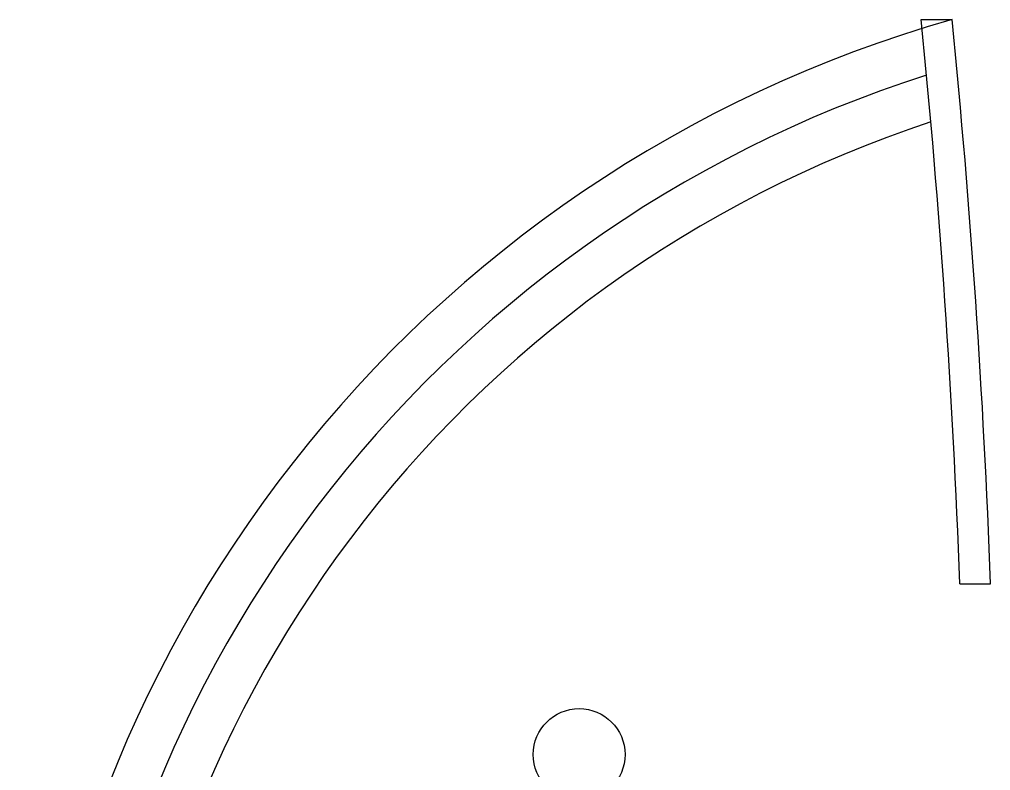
# Model space of a CAD drawing. Header units: inches. Extents: x -325 to 881, y 0 to 3497.
# Drawn here: x -200.7 to 53.4, y 1872.5 to 2068.9 of the extents above; entities that cross this region are included whole.
import ezdxf

# ---------------------------------------------------------------- set-up
doc = ezdxf.new("R2010")
doc.units = ezdxf.units.IN
doc.header["$LTSCALE"] = 10
doc.header["$MEASUREMENT"] = 0
doc.layers.add('A-FLOR', color=3, linetype='CONTINUOUS')
doc.layers.add('A-WALL', color=5, linetype='CONTINUOUS')

msp = doc.modelspace()

# ---------------------------------------------------------------- linework, layer by layer
at = {"layer": 'A-FLOR'}
for radius, start, end in [(336, 105.8942, 249.9407), (324, 107.7333, 248.1016), (312, 108.2231, 247.6118)]:
    msp.add_arc((135.3, 1745.78), radius, start, end, dxfattribs=at)
at = {"layer": 'A-WALL'}
for p, q in [((35.2, 2068.94), (43.28, 2068.94)), ((45.31, 1921.37), (53.35, 1921.37))]:
    msp.add_line(p, q, dxfattribs=at)
msp.add_circle((-54.28, 1876.71), 12, dxfattribs=at)
for radius, start, end in [(2352, 2.11601, 5.71984), (2360.04, 2.10886, 5.70035)]:
    msp.add_arc((-2305.09, 1834.52), radius, start, end, dxfattribs=at)

doc.saveas('drawing.dxf')
